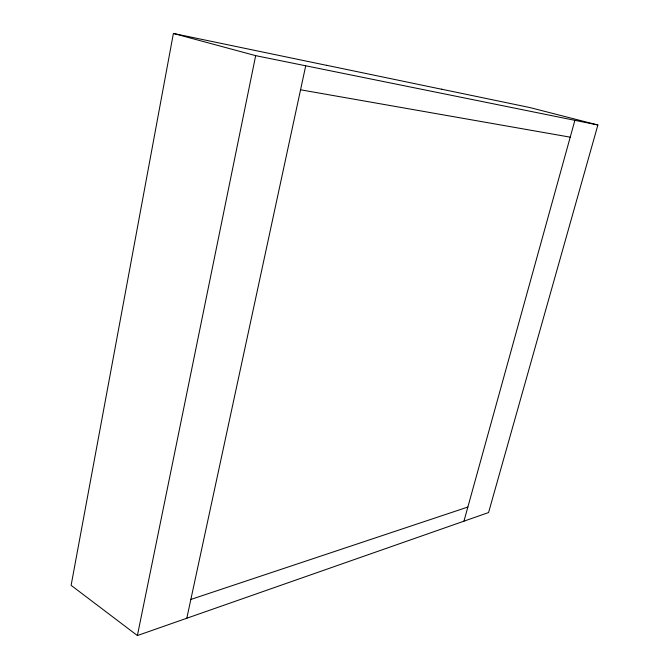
<?xml version="1.0" encoding="UTF-8"?>
<svg xmlns="http://www.w3.org/2000/svg" width="669" height="669" viewBox="0 0 669 669"><rect width="100%" height="100%" fill="white"/><g stroke="black" fill="none" stroke-linecap="round" stroke-linejoin="round"><path stroke-width="1" d="M327.425 65.512L173.396 33.45L71.115 585.342L137.388 635.55L488.571 512.546L597.885 124.994L529.773 107.533L441.59 89.203M137.388 635.55L255.675 55.652L173.396 33.45M186.81 618.24L305.725 65.788M463.952 521.168L574.88 120.336M190.857 599.441L467.857 507.052M300.557 89.797L570.222 137.17M255.675 55.652L597.885 124.994M326.673 65.311L442.301 89.387"/></g></svg>
